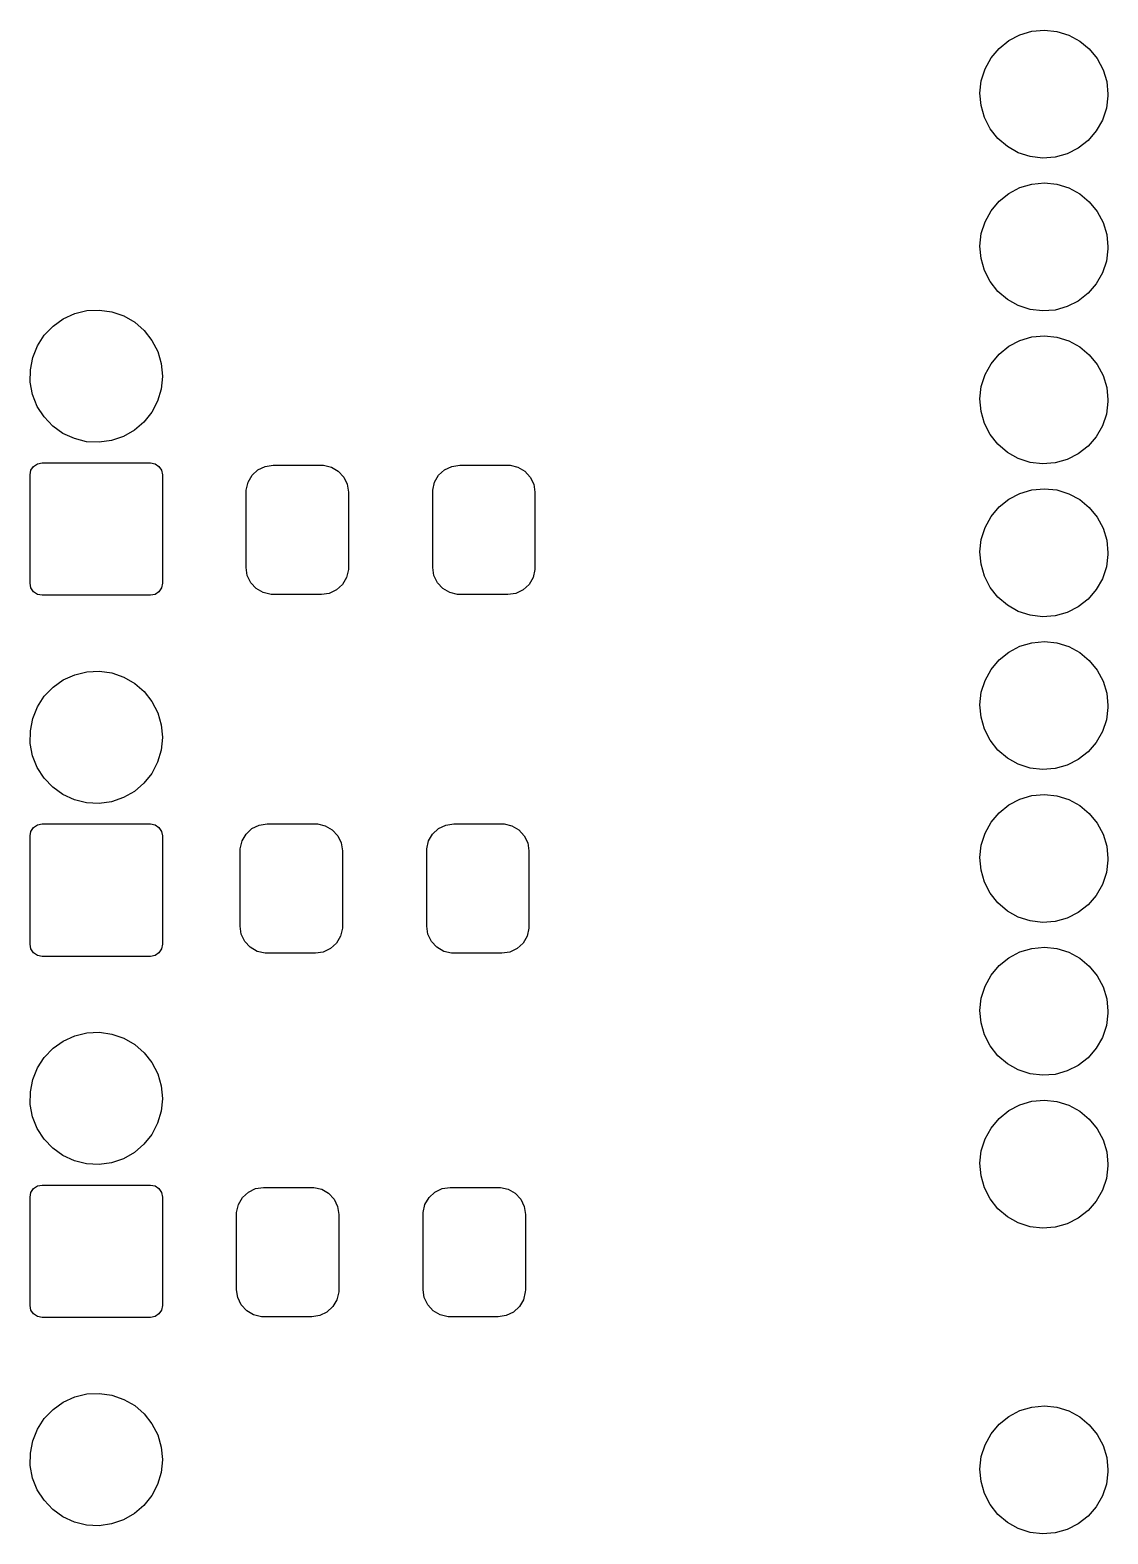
# Model space of a CAD drawing. Extents: x 10 to 584, y -410 to -10.
# Drawn here: x 298.82 to 316.73, y -105.77 to -80.79 of the extents above; entities that cross this region are included whole.
import ezdxf

# ---------------------------------------------------------------- set-up
doc = ezdxf.new("R2010")
doc.units = 0
doc.layers.add('BLACK', color=7, linetype='CONTINUOUS')

msp = doc.modelspace()

# ---------------------------------------------------------------- linework, layer by layer
at = {"layer": 'BLACK', "linetype": 'CONTINUOUS'}
for p, q in [((315.084, -80.9598), (315.268, -80.8636)), ((315.268, -80.8636), (315.467, -80.805)), ((315.467, -80.805), (315.674, -80.7862)), ((315.674, -80.7862), (315.881, -80.8079)), ((315.881, -80.8079), (316.079, -80.8693)), ((316.079, -80.8693), (316.261, -80.968)), ((314.789, -81.2489), (314.923, -81.0899)), ((314.923, -81.0899), (315.084, -80.9598)), ((316.261, -80.968), (316.421, -81.1004)), ((316.421, -81.1004), (316.553, -81.2612)), ((314.626, -81.6287), (314.689, -81.4308)), ((314.689, -81.4308), (314.789, -81.2489)), ((316.553, -81.2612), (316.65, -81.4445)), ((316.65, -81.4445), (316.71, -81.6432)), ((314.603, -81.8349), (314.626, -81.6287)), ((316.71, -81.6432), (316.73, -81.8498)), ((314.621, -82.0418), (314.603, -81.8349)), ((316.73, -81.8795), (316.704, -82.0854)), ((316.73, -81.8498), (316.73, -81.8795)), ((314.678, -82.2413), (314.621, -82.0418)), ((316.704, -82.0854), (316.638, -82.2824)), ((314.773, -82.426), (314.678, -82.2413)), ((314.902, -82.5886), (314.773, -82.426)), ((316.638, -82.2824), (316.536, -82.4629)), ((315.06, -82.7232), (314.902, -82.5886)), ((316.4, -82.62), (316.237, -82.7478)), ((316.536, -82.4629), (316.4, -82.62)), ((315.241, -82.8244), (315.06, -82.7232)), ((315.438, -82.8886), (315.241, -82.8244)), ((315.644, -82.9132), (315.438, -82.8886)), ((315.851, -82.8972), (315.644, -82.9132)), ((316.051, -82.8414), (315.851, -82.8972)), ((316.237, -82.7478), (316.051, -82.8414)), ((315.084, -83.4998), (315.268, -83.4036)), ((315.268, -83.4036), (315.467, -83.345)), ((315.467, -83.345), (315.674, -83.3262)), ((315.674, -83.3262), (315.881, -83.3479)), ((315.881, -83.3479), (316.079, -83.4093)), ((316.079, -83.4093), (316.261, -83.508)), ((314.789, -83.7889), (314.923, -83.6299)), ((314.923, -83.6299), (315.084, -83.4998)), ((316.261, -83.508), (316.421, -83.6404)), ((316.421, -83.6404), (316.553, -83.8012)), ((314.689, -83.9708), (314.789, -83.7889)), ((316.553, -83.8012), (316.65, -83.9845)), ((314.603, -84.3749), (314.626, -84.1687)), ((314.626, -84.1687), (314.689, -83.9708)), ((316.65, -83.9845), (316.71, -84.1832)), ((316.71, -84.1832), (316.73, -84.3898)), ((314.621, -84.5818), (314.603, -84.3749)), ((316.73, -84.4195), (316.704, -84.6254)), ((316.73, -84.3898), (316.73, -84.4195)), ((314.678, -84.7813), (314.621, -84.5818)), ((316.704, -84.6254), (316.638, -84.8224)), ((314.773, -84.966), (314.678, -84.7813)), ((316.638, -84.8224), (316.536, -85.0029)), ((314.902, -85.1286), (314.773, -84.966)), ((315.06, -85.2632), (314.902, -85.1286)), ((316.4, -85.16), (316.237, -85.2878)), ((316.536, -85.0029), (316.4, -85.16)), ((299.561, -85.4967), (299.765, -85.4478)), ((299.765, -85.4478), (299.973, -85.4381)), ((299.973, -85.4381), (300.18, -85.4681)), ((315.241, -85.3644), (315.06, -85.2632)), ((315.438, -85.4286), (315.241, -85.3644)), ((315.644, -85.4532), (315.438, -85.4286)), ((315.851, -85.4372), (315.644, -85.4532)), ((316.051, -85.3814), (315.851, -85.4372)), ((316.237, -85.2878), (316.051, -85.3814)), ((299.056, -85.855), (299.201, -85.7041)), ((299.201, -85.7041), (299.371, -85.5832)), ((299.371, -85.5832), (299.561, -85.4967)), ((300.18, -85.4681), (300.378, -85.5366)), ((300.378, -85.5366), (300.558, -85.6413)), ((300.558, -85.6413), (300.716, -85.7782)), ((298.943, -86.0306), (299.056, -85.855)), ((300.716, -85.7782), (300.845, -85.9425)), ((300.845, -85.9425), (300.941, -86.1283)), ((315.084, -86.0398), (315.268, -85.9436)), ((315.268, -85.9436), (315.467, -85.885)), ((315.467, -85.885), (315.674, -85.8662)), ((315.674, -85.8662), (315.881, -85.8879)), ((315.881, -85.8879), (316.079, -85.9493)), ((316.079, -85.9493), (316.261, -86.048)), ((298.865, -86.2244), (298.943, -86.0306)), ((300.941, -86.1283), (301, -86.3288)), ((314.789, -86.3289), (314.923, -86.1699)), ((314.923, -86.1699), (315.084, -86.0398)), ((316.261, -86.048), (316.421, -86.1804)), ((316.421, -86.1804), (316.553, -86.3412)), ((298.824, -86.6384), (298.825, -86.4295)), ((298.825, -86.4295), (298.865, -86.2244)), ((301, -86.3288), (301.02, -86.5368)), ((314.689, -86.5108), (314.789, -86.3289)), ((316.553, -86.3412), (316.65, -86.5245)), ((298.863, -86.8437), (298.824, -86.6384)), ((301.02, -86.5426), (300.999, -86.7505)), ((301.02, -86.5368), (301.02, -86.5426)), ((314.626, -86.7087), (314.689, -86.5108)), ((316.65, -86.5245), (316.71, -86.7232)), ((298.94, -87.0379), (298.863, -86.8437)), ((300.939, -86.9506), (300.842, -87.1359)), ((300.999, -86.7505), (300.939, -86.9506)), ((314.603, -86.9149), (314.626, -86.7087)), ((314.621, -87.1218), (314.603, -86.9149)), ((316.71, -86.7232), (316.73, -86.9298)), ((316.73, -86.9298), (316.73, -86.9595)), ((299.053, -87.214), (298.94, -87.0379)), ((300.842, -87.1359), (300.712, -87.2995)), ((314.678, -87.3213), (314.621, -87.1218)), ((316.704, -87.1654), (316.638, -87.3624)), ((316.73, -86.9595), (316.704, -87.1654)), ((299.196, -87.3657), (299.053, -87.214)), ((299.366, -87.4875), (299.196, -87.3657)), ((300.554, -87.4357), (300.372, -87.5393)), ((300.712, -87.2995), (300.554, -87.4357)), ((314.773, -87.506), (314.678, -87.3213)), ((316.638, -87.3624), (316.536, -87.5429)), ((299.556, -87.575), (299.366, -87.4875)), ((299.759, -87.625), (299.556, -87.575)), ((299.968, -87.6358), (299.759, -87.625)), ((300.175, -87.6069), (299.968, -87.6358)), ((300.372, -87.5393), (300.175, -87.6069)), ((314.902, -87.6686), (314.773, -87.506)), ((315.06, -87.8032), (314.902, -87.6686)), ((316.4, -87.7), (316.237, -87.8278)), ((316.536, -87.5429), (316.4, -87.7)), ((315.241, -87.9044), (315.06, -87.8032)), ((315.438, -87.9686), (315.241, -87.9044)), ((316.051, -87.9214), (315.851, -87.9772)), ((316.237, -87.8278), (316.051, -87.9214)), ((298.82, -88.1768), (298.835, -88.1003)), ((298.82, -89.9768), (298.82, -88.1768)), ((298.835, -88.1003), (298.878, -88.0354)), ((298.878, -88.0354), (298.943, -87.992)), ((298.943, -87.992), (299.02, -87.9768)), ((299.02, -87.9768), (300.82, -87.9768)), ((300.82, -87.9768), (300.896, -87.992)), ((300.896, -87.992), (300.961, -88.0354)), ((300.961, -88.0354), (301.004, -88.1003)), ((301.004, -88.1003), (301.02, -88.1768)), ((301.02, -88.1768), (301.02, -89.9768)), ((302.442, -88.2993), (302.509, -88.1836)), ((302.509, -88.1836), (302.607, -88.0928)), ((302.607, -88.0928), (302.728, -88.0349)), ((302.728, -88.0349), (302.86, -88.015)), ((302.86, -88.015), (303.66, -88.015)), ((303.66, -88.015), (303.695, -88.0164)), ((303.695, -88.0164), (303.826, -88.0466)), ((303.826, -88.0466), (303.941, -88.1138)), ((303.941, -88.1138), (304.032, -88.2121)), ((305.542, -88.2993), (305.609, -88.1836)), ((305.609, -88.1836), (305.707, -88.0928)), ((305.707, -88.0928), (305.828, -88.0349)), ((305.828, -88.0349), (305.96, -88.015)), ((305.96, -88.015), (306.76, -88.015)), ((306.76, -88.015), (306.795, -88.0164)), ((306.795, -88.0164), (306.926, -88.0466)), ((306.926, -88.0466), (307.041, -88.1138)), ((307.041, -88.1138), (307.132, -88.2121)), ((315.644, -87.9932), (315.438, -87.9686)), ((315.851, -87.9772), (315.644, -87.9932)), ((302.41, -88.465), (302.411, -88.4297)), ((302.411, -88.4297), (302.442, -88.2993)), ((304.032, -88.2121), (304.09, -88.3327)), ((304.09, -88.3327), (304.11, -88.465)), ((305.51, -88.465), (305.511, -88.4297)), ((305.511, -88.4297), (305.542, -88.2993)), ((307.132, -88.2121), (307.19, -88.3327)), ((307.19, -88.3327), (307.21, -88.465)), ((315.268, -88.4836), (315.467, -88.425)), ((315.467, -88.425), (315.674, -88.4062)), ((315.674, -88.4062), (315.881, -88.4279)), ((315.881, -88.4279), (316.079, -88.4893)), ((302.41, -89.715), (302.41, -88.465)), ((304.11, -88.465), (304.11, -89.715)), ((305.51, -89.715), (305.51, -88.465)), ((307.21, -88.465), (307.21, -89.715)), ((314.923, -88.7099), (315.084, -88.5798)), ((315.084, -88.5798), (315.268, -88.4836)), ((316.079, -88.4893), (316.261, -88.588)), ((316.261, -88.588), (316.421, -88.7204)), ((314.689, -89.0508), (314.789, -88.8689)), ((314.789, -88.8689), (314.923, -88.7099)), ((316.421, -88.7204), (316.553, -88.8812)), ((316.553, -88.8812), (316.65, -89.0645)), ((314.626, -89.2487), (314.689, -89.0508)), ((316.65, -89.0645), (316.71, -89.2632)), ((314.603, -89.4549), (314.626, -89.2487)), ((316.71, -89.2632), (316.73, -89.4698)), ((314.621, -89.6618), (314.603, -89.4549)), ((314.678, -89.8613), (314.621, -89.6618)), ((316.73, -89.4995), (316.704, -89.7054)), ((316.73, -89.4698), (316.73, -89.4995)), ((302.43, -89.8473), (302.41, -89.715)), ((302.488, -89.9679), (302.43, -89.8473)), ((304.078, -89.8807), (304.011, -89.9964)), ((304.109, -89.7503), (304.078, -89.8807)), ((304.11, -89.715), (304.109, -89.7503)), ((305.53, -89.8473), (305.51, -89.715)), ((305.588, -89.9679), (305.53, -89.8473)), ((307.178, -89.8807), (307.111, -89.9964)), ((307.209, -89.7503), (307.178, -89.8807)), ((307.21, -89.715), (307.209, -89.7503)), ((314.773, -90.046), (314.678, -89.8613)), ((316.638, -89.9024), (316.536, -90.0829)), ((316.704, -89.7054), (316.638, -89.9024)), ((298.835, -90.0533), (298.82, -89.9768)), ((298.878, -90.1182), (298.835, -90.0533)), ((298.943, -90.1616), (298.878, -90.1182)), ((299.02, -90.1768), (298.943, -90.1616)), ((300.82, -90.1768), (299.02, -90.1768)), ((300.896, -90.1616), (300.82, -90.1768)), ((300.961, -90.1182), (300.896, -90.1616)), ((301.004, -90.0533), (300.961, -90.1182)), ((301.02, -89.9768), (301.004, -90.0533)), ((302.579, -90.0662), (302.488, -89.9679)), ((302.694, -90.1334), (302.579, -90.0662)), ((302.825, -90.1636), (302.694, -90.1334)), ((302.86, -90.165), (302.825, -90.1636)), ((303.66, -90.165), (302.86, -90.165)), ((303.792, -90.1451), (303.66, -90.165)), ((303.913, -90.0872), (303.792, -90.1451)), ((304.011, -89.9964), (303.913, -90.0872)), ((305.679, -90.0662), (305.588, -89.9679)), ((305.794, -90.1334), (305.679, -90.0662)), ((305.925, -90.1636), (305.794, -90.1334)), ((305.96, -90.165), (305.925, -90.1636)), ((306.76, -90.165), (305.96, -90.165)), ((306.892, -90.1451), (306.76, -90.165)), ((307.013, -90.0872), (306.892, -90.1451)), ((307.111, -89.9964), (307.013, -90.0872)), ((314.902, -90.2086), (314.773, -90.046)), ((316.536, -90.0829), (316.4, -90.24)), ((315.06, -90.3432), (314.902, -90.2086)), ((315.241, -90.4444), (315.06, -90.3432)), ((315.438, -90.5086), (315.241, -90.4444)), ((316.237, -90.3678), (316.051, -90.4614)), ((316.4, -90.24), (316.237, -90.3678)), ((315.644, -90.5332), (315.438, -90.5086)), ((315.851, -90.5172), (315.644, -90.5332)), ((316.051, -90.4614), (315.851, -90.5172)), ((315.467, -90.965), (315.674, -90.9462)), ((315.674, -90.9462), (315.881, -90.9679)), ((314.923, -91.2499), (315.084, -91.1198)), ((315.084, -91.1198), (315.268, -91.0236)), ((315.268, -91.0236), (315.467, -90.965)), ((315.881, -90.9679), (316.079, -91.0293)), ((316.079, -91.0293), (316.261, -91.128)), ((316.261, -91.128), (316.421, -91.2604)), ((299.561, -91.4967), (299.765, -91.4478)), ((299.765, -91.4478), (299.973, -91.4381)), ((299.973, -91.4381), (300.18, -91.4681)), ((314.689, -91.5908), (314.789, -91.4089)), ((314.789, -91.4089), (314.923, -91.2499)), ((316.421, -91.2604), (316.553, -91.4212)), ((316.553, -91.4212), (316.65, -91.6045)), ((299.201, -91.7041), (299.371, -91.5832)), ((299.371, -91.5832), (299.561, -91.4967)), ((300.18, -91.4681), (300.378, -91.5366)), ((300.378, -91.5366), (300.558, -91.6413)), ((300.558, -91.6413), (300.716, -91.7782)), ((314.626, -91.7887), (314.689, -91.5908)), ((316.65, -91.6045), (316.71, -91.8032)), ((298.943, -92.0306), (299.056, -91.855)), ((299.056, -91.855), (299.201, -91.7041)), ((300.716, -91.7782), (300.845, -91.9425)), ((300.845, -91.9425), (300.941, -92.1283)), ((314.603, -91.995), (314.626, -91.7887)), ((316.71, -91.8032), (316.73, -92.0098)), ((298.865, -92.2244), (298.943, -92.0306)), ((300.941, -92.1283), (301, -92.3288)), ((314.621, -92.2018), (314.603, -91.995)), ((316.73, -92.0395), (316.704, -92.2454)), ((316.73, -92.0098), (316.73, -92.0395)), ((298.824, -92.6384), (298.825, -92.4295)), ((298.825, -92.4295), (298.865, -92.2244)), ((301, -92.3288), (301.02, -92.5368)), ((314.678, -92.4013), (314.621, -92.2018)), ((314.773, -92.586), (314.678, -92.4013)), ((316.638, -92.4424), (316.536, -92.6229)), ((316.704, -92.2454), (316.638, -92.4424)), ((298.863, -92.8437), (298.824, -92.6384)), ((301.02, -92.5426), (300.999, -92.7505)), ((301.02, -92.5368), (301.02, -92.5426)), ((314.902, -92.7486), (314.773, -92.586)), ((316.536, -92.6229), (316.4, -92.78)), ((298.94, -93.0379), (298.863, -92.8437)), ((300.939, -92.9506), (300.842, -93.1359)), ((300.999, -92.7505), (300.939, -92.9506)), ((315.06, -92.8832), (314.902, -92.7486)), ((315.241, -92.9844), (315.06, -92.8832)), ((316.237, -92.9078), (316.051, -93.0014)), ((316.4, -92.78), (316.237, -92.9078)), ((299.053, -93.214), (298.94, -93.0379)), ((300.842, -93.1359), (300.712, -93.2995)), ((315.438, -93.0486), (315.241, -92.9844)), ((315.644, -93.0732), (315.438, -93.0486)), ((315.851, -93.0572), (315.644, -93.0732)), ((316.051, -93.0014), (315.851, -93.0572)), ((299.196, -93.3657), (299.053, -93.214)), ((299.366, -93.4875), (299.196, -93.3657)), ((300.554, -93.4357), (300.372, -93.5393)), ((300.712, -93.2995), (300.554, -93.4357)), ((299.556, -93.575), (299.366, -93.4875)), ((299.759, -93.625), (299.556, -93.575)), ((299.968, -93.6358), (299.759, -93.625)), ((300.175, -93.6069), (299.968, -93.6358)), ((300.372, -93.5393), (300.175, -93.6069)), ((314.923, -93.7899), (315.084, -93.6598)), ((315.084, -93.6598), (315.268, -93.5636)), ((315.268, -93.5636), (315.467, -93.505)), ((315.467, -93.505), (315.674, -93.4862)), ((315.674, -93.4862), (315.881, -93.5079)), ((315.881, -93.5079), (316.079, -93.5693)), ((316.079, -93.5693), (316.261, -93.668)), ((316.261, -93.668), (316.421, -93.8004)), ((314.689, -94.1308), (314.789, -93.9489)), ((314.789, -93.9489), (314.923, -93.7899)), ((316.421, -93.8004), (316.553, -93.9612)), ((298.82, -94.1768), (298.835, -94.1003)), ((298.82, -95.9768), (298.82, -94.1768)), ((298.835, -94.1003), (298.878, -94.0354)), ((298.878, -94.0354), (298.943, -93.992)), ((298.943, -93.992), (299.02, -93.9768)), ((299.02, -93.9768), (300.82, -93.9768)), ((300.82, -93.9768), (300.896, -93.992)), ((300.896, -93.992), (300.961, -94.0354)), ((300.961, -94.0354), (301.004, -94.1003)), ((301.004, -94.1003), (301.02, -94.1768)), ((301.02, -94.1768), (301.02, -95.9768)), ((302.342, -94.2593), (302.409, -94.1436)), ((302.409, -94.1436), (302.507, -94.0528)), ((302.507, -94.0528), (302.628, -93.9949)), ((302.628, -93.9949), (302.76, -93.975)), ((302.76, -93.975), (303.56, -93.975)), ((303.56, -93.975), (303.595, -93.9764)), ((303.595, -93.9764), (303.726, -94.0066)), ((303.726, -94.0066), (303.841, -94.0738)), ((303.841, -94.0738), (303.932, -94.1721)), ((303.932, -94.1721), (303.99, -94.2927)), ((305.442, -94.2593), (305.509, -94.1436)), ((305.509, -94.1436), (305.607, -94.0528)), ((305.607, -94.0528), (305.728, -93.9949)), ((305.728, -93.9949), (305.86, -93.975)), ((305.86, -93.975), (306.66, -93.975)), ((306.66, -93.975), (306.695, -93.9764)), ((306.695, -93.9764), (306.826, -94.0066)), ((306.826, -94.0066), (306.941, -94.0738)), ((306.941, -94.0738), (307.032, -94.1721)), ((307.032, -94.1721), (307.09, -94.2927)), ((314.626, -94.3287), (314.689, -94.1308)), ((316.553, -93.9612), (316.65, -94.1445)), ((316.65, -94.1445), (316.71, -94.3432)), ((302.31, -94.425), (302.311, -94.3897)), ((302.31, -95.675), (302.31, -94.425)), ((302.311, -94.3897), (302.342, -94.2593)), ((303.99, -94.2927), (304.01, -94.425)), ((304.01, -94.425), (304.01, -95.675)), ((305.41, -94.425), (305.411, -94.3897)), ((305.41, -95.675), (305.41, -94.425)), ((305.411, -94.3897), (305.442, -94.2593)), ((307.09, -94.2927), (307.11, -94.425)), ((307.11, -94.425), (307.11, -95.675)), ((314.603, -94.5349), (314.626, -94.3287)), ((316.71, -94.3432), (316.73, -94.5498)), ((314.621, -94.7418), (314.603, -94.5349)), ((316.73, -94.5795), (316.704, -94.7854)), ((316.73, -94.5498), (316.73, -94.5795)), ((314.678, -94.9413), (314.621, -94.7418)), ((314.773, -95.126), (314.678, -94.9413)), ((316.704, -94.7854), (316.638, -94.9824)), ((314.902, -95.2886), (314.773, -95.126)), ((316.536, -95.1629), (316.4, -95.32)), ((316.638, -94.9824), (316.536, -95.1629)), ((315.06, -95.4232), (314.902, -95.2886)), ((315.241, -95.5244), (315.06, -95.4232)), ((316.237, -95.4478), (316.051, -95.5414)), ((316.4, -95.32), (316.237, -95.4478)), ((302.33, -95.8073), (302.31, -95.675)), ((304.01, -95.675), (304.009, -95.7103)), ((305.43, -95.8073), (305.41, -95.675)), ((307.11, -95.675), (307.109, -95.7103)), ((315.438, -95.5886), (315.241, -95.5244)), ((315.644, -95.6132), (315.438, -95.5886)), ((315.851, -95.5972), (315.644, -95.6132)), ((316.051, -95.5414), (315.851, -95.5972)), ((302.388, -95.9279), (302.33, -95.8073)), ((302.479, -96.0262), (302.388, -95.9279)), ((303.978, -95.8407), (303.911, -95.9564)), ((304.009, -95.7103), (303.978, -95.8407)), ((305.488, -95.9279), (305.43, -95.8073)), ((305.579, -96.0262), (305.488, -95.9279)), ((307.078, -95.8407), (307.011, -95.9564)), ((307.109, -95.7103), (307.078, -95.8407)), ((298.835, -96.0533), (298.82, -95.9768)), ((298.878, -96.1182), (298.835, -96.0533)), ((298.943, -96.1616), (298.878, -96.1182)), ((299.02, -96.1768), (298.943, -96.1616)), ((300.82, -96.1768), (299.02, -96.1768)), ((300.896, -96.1616), (300.82, -96.1768)), ((300.961, -96.1182), (300.896, -96.1616)), ((301.004, -96.0533), (300.961, -96.1182)), ((301.02, -95.9768), (301.004, -96.0533)), ((302.594, -96.0934), (302.479, -96.0262)), ((302.725, -96.1236), (302.594, -96.0934)), ((302.76, -96.125), (302.725, -96.1236)), ((303.56, -96.125), (302.76, -96.125)), ((303.692, -96.1051), (303.56, -96.125)), ((303.813, -96.0472), (303.692, -96.1051)), ((303.911, -95.9564), (303.813, -96.0472)), ((305.694, -96.0934), (305.579, -96.0262)), ((305.825, -96.1236), (305.694, -96.0934)), ((305.86, -96.125), (305.825, -96.1236)), ((306.66, -96.125), (305.86, -96.125)), ((306.792, -96.1051), (306.66, -96.125)), ((306.913, -96.0472), (306.792, -96.1051)), ((307.011, -95.9564), (306.913, -96.0472)), ((315.084, -96.1998), (315.268, -96.1036)), ((315.268, -96.1036), (315.467, -96.045)), ((315.467, -96.045), (315.674, -96.0262)), ((315.674, -96.0262), (315.881, -96.0479)), ((315.881, -96.0479), (316.079, -96.1093)), ((316.079, -96.1093), (316.261, -96.208)), ((314.789, -96.4889), (314.923, -96.3299)), ((314.923, -96.3299), (315.084, -96.1998)), ((316.261, -96.208), (316.421, -96.3404)), ((316.421, -96.3404), (316.553, -96.5012)), ((314.626, -96.8687), (314.689, -96.6708)), ((314.689, -96.6708), (314.789, -96.4889)), ((316.553, -96.5012), (316.65, -96.6845)), ((316.65, -96.6845), (316.71, -96.8832)), ((314.603, -97.075), (314.626, -96.8687)), ((316.71, -96.8832), (316.73, -97.0898)), ((314.621, -97.2818), (314.603, -97.075)), ((316.73, -97.1195), (316.704, -97.3254)), ((316.73, -97.0898), (316.73, -97.1195)), ((299.561, -97.4967), (299.765, -97.4478)), ((299.765, -97.4478), (299.973, -97.4381)), ((299.973, -97.4381), (300.18, -97.4681)), ((314.678, -97.4813), (314.621, -97.2818)), ((316.704, -97.3254), (316.638, -97.5224)), ((299.201, -97.7041), (299.371, -97.5832)), ((299.371, -97.5832), (299.561, -97.4967)), ((300.18, -97.4681), (300.378, -97.5366)), ((300.378, -97.5366), (300.558, -97.6413)), ((300.558, -97.6413), (300.716, -97.7782)), ((314.773, -97.666), (314.678, -97.4813)), ((314.902, -97.8286), (314.773, -97.666)), ((316.638, -97.5224), (316.536, -97.7029)), ((298.943, -98.0306), (299.056, -97.855)), ((299.056, -97.855), (299.201, -97.7041)), ((300.716, -97.7782), (300.845, -97.9425)), ((300.845, -97.9425), (300.941, -98.1283)), ((315.06, -97.9632), (314.902, -97.8286)), ((316.4, -97.86), (316.237, -97.9878)), ((316.536, -97.7029), (316.4, -97.86)), ((298.865, -98.2244), (298.943, -98.0306)), ((300.941, -98.1283), (301, -98.3288)), ((315.241, -98.0644), (315.06, -97.9632)), ((315.438, -98.1286), (315.241, -98.0644)), ((315.644, -98.1532), (315.438, -98.1286)), ((315.851, -98.1372), (315.644, -98.1532)), ((316.051, -98.0814), (315.851, -98.1372)), ((316.237, -97.9878), (316.051, -98.0814)), ((298.824, -98.6384), (298.825, -98.4295)), ((298.825, -98.4295), (298.865, -98.2244)), ((301, -98.3288), (301.02, -98.5368)), ((298.863, -98.8437), (298.824, -98.6384)), ((301.02, -98.5426), (300.999, -98.7505)), ((301.02, -98.5368), (301.02, -98.5426)), ((315.084, -98.7398), (315.268, -98.6436)), ((315.268, -98.6436), (315.467, -98.585)), ((315.467, -98.585), (315.674, -98.5662)), ((315.674, -98.5662), (315.881, -98.5879)), ((315.881, -98.5879), (316.079, -98.6493)), ((316.079, -98.6493), (316.261, -98.748)), ((298.94, -99.0379), (298.863, -98.8437)), ((300.999, -98.7505), (300.939, -98.9506)), ((314.789, -99.0289), (314.923, -98.8699)), ((314.923, -98.8699), (315.084, -98.7398)), ((316.261, -98.748), (316.421, -98.8804)), ((316.421, -98.8804), (316.553, -99.0412)), ((299.053, -99.214), (298.94, -99.0379)), ((300.842, -99.1359), (300.712, -99.2995)), ((300.939, -98.9506), (300.842, -99.1359)), ((314.689, -99.2108), (314.789, -99.0289)), ((316.553, -99.0412), (316.65, -99.2245)), ((299.196, -99.3657), (299.053, -99.214)), ((299.366, -99.4875), (299.196, -99.3657)), ((300.554, -99.4357), (300.372, -99.5393)), ((300.712, -99.2995), (300.554, -99.4357)), ((314.603, -99.6149), (314.626, -99.4087)), ((314.626, -99.4087), (314.689, -99.2108)), ((316.65, -99.2245), (316.71, -99.4232)), ((316.71, -99.4232), (316.73, -99.6298)), ((299.556, -99.575), (299.366, -99.4875)), ((299.759, -99.625), (299.556, -99.575)), ((299.968, -99.6358), (299.759, -99.625)), ((300.175, -99.6069), (299.968, -99.6358)), ((300.372, -99.5393), (300.175, -99.6069)), ((314.621, -99.8218), (314.603, -99.6149)), ((316.73, -99.6595), (316.704, -99.8654)), ((316.73, -99.6298), (316.73, -99.6595)), ((314.678, -100.021), (314.621, -99.8218)), ((316.704, -99.8654), (316.638, -100.062)), ((298.82, -100.177), (298.835, -100.1)), ((298.82, -101.977), (298.82, -100.177)), ((298.835, -100.1), (298.878, -100.035)), ((298.878, -100.035), (298.943, -99.992)), ((298.943, -99.992), (299.02, -99.9768)), ((299.02, -99.9768), (300.82, -99.9768)), ((300.82, -99.9768), (300.896, -99.992)), ((300.896, -99.992), (300.961, -100.035)), ((300.961, -100.035), (301.004, -100.1)), ((301.004, -100.1), (301.02, -100.177)), ((301.02, -100.177), (301.02, -101.977)), ((302.282, -100.299), (302.349, -100.184)), ((302.349, -100.184), (302.447, -100.093)), ((302.447, -100.093), (302.568, -100.035)), ((302.568, -100.035), (302.7, -100.015)), ((302.7, -100.015), (303.5, -100.015)), ((303.5, -100.015), (303.535, -100.016)), ((303.535, -100.016), (303.666, -100.047)), ((303.666, -100.047), (303.781, -100.114)), ((303.781, -100.114), (303.872, -100.212)), ((305.382, -100.299), (305.449, -100.184)), ((305.449, -100.184), (305.547, -100.093)), ((305.547, -100.093), (305.668, -100.035)), ((305.668, -100.035), (305.8, -100.015)), ((305.8, -100.015), (306.6, -100.015)), ((306.6, -100.015), (306.635, -100.016)), ((306.635, -100.016), (306.766, -100.047)), ((306.766, -100.047), (306.881, -100.114)), ((306.881, -100.114), (306.972, -100.212)), ((314.773, -100.206), (314.678, -100.021)), ((316.638, -100.062), (316.536, -100.243)), ((302.25, -100.465), (302.251, -100.43)), ((302.251, -100.43), (302.282, -100.299)), ((303.872, -100.212), (303.93, -100.333)), ((303.93, -100.333), (303.95, -100.465)), ((305.35, -100.465), (305.351, -100.43)), ((305.351, -100.43), (305.382, -100.299)), ((306.972, -100.212), (307.03, -100.333)), ((307.03, -100.333), (307.05, -100.465)), ((314.902, -100.369), (314.773, -100.206)), ((315.06, -100.503), (314.902, -100.369)), ((316.4, -100.4), (316.237, -100.528)), ((316.536, -100.243), (316.4, -100.4)), ((302.25, -101.715), (302.25, -100.465)), ((303.95, -100.465), (303.95, -101.715)), ((305.35, -101.715), (305.35, -100.465)), ((307.05, -100.465), (307.05, -101.715)), ((315.241, -100.604), (315.06, -100.503)), ((315.438, -100.669), (315.241, -100.604)), ((315.644, -100.693), (315.438, -100.669)), ((315.851, -100.677), (315.644, -100.693)), ((316.051, -100.621), (315.851, -100.677)), ((316.237, -100.528), (316.051, -100.621)), ((302.27, -101.847), (302.25, -101.715)), ((302.328, -101.968), (302.27, -101.847)), ((303.918, -101.881), (303.851, -101.996)), ((303.949, -101.75), (303.918, -101.881)), ((303.95, -101.715), (303.949, -101.75)), ((305.37, -101.847), (305.35, -101.715)), ((305.428, -101.968), (305.37, -101.847)), ((307.018, -101.881), (306.951, -101.996)), ((307.049, -101.75), (307.018, -101.881)), ((307.05, -101.715), (307.049, -101.75)), ((298.835, -102.053), (298.82, -101.977)), ((298.878, -102.118), (298.835, -102.053)), ((298.943, -102.162), (298.878, -102.118)), ((299.02, -102.177), (298.943, -102.162)), ((300.82, -102.177), (299.02, -102.177)), ((300.896, -102.162), (300.82, -102.177)), ((300.961, -102.118), (300.896, -102.162)), ((301.004, -102.053), (300.961, -102.118)), ((301.02, -101.977), (301.004, -102.053)), ((302.419, -102.066), (302.328, -101.968)), ((302.534, -102.133), (302.419, -102.066)), ((302.665, -102.164), (302.534, -102.133)), ((302.7, -102.165), (302.665, -102.164)), ((303.5, -102.165), (302.7, -102.165)), ((303.632, -102.145), (303.5, -102.165)), ((303.753, -102.087), (303.632, -102.145)), ((303.851, -101.996), (303.753, -102.087)), ((305.519, -102.066), (305.428, -101.968)), ((305.634, -102.133), (305.519, -102.066)), ((305.765, -102.164), (305.634, -102.133)), ((305.8, -102.165), (305.765, -102.164)), ((306.6, -102.165), (305.8, -102.165)), ((306.732, -102.145), (306.6, -102.165)), ((306.853, -102.087), (306.732, -102.145)), ((306.951, -101.996), (306.853, -102.087)), ((299.765, -103.448), (299.973, -103.438)), ((299.973, -103.438), (300.18, -103.468)), ((299.201, -103.704), (299.371, -103.583)), ((299.371, -103.583), (299.561, -103.497)), ((299.561, -103.497), (299.765, -103.448)), ((300.18, -103.468), (300.378, -103.537)), ((300.378, -103.537), (300.558, -103.641)), ((300.558, -103.641), (300.716, -103.778)), ((315.268, -103.724), (315.467, -103.665)), ((315.467, -103.665), (315.674, -103.646)), ((315.674, -103.646), (315.881, -103.668)), ((315.881, -103.668), (316.079, -103.729)), ((298.943, -104.031), (299.056, -103.855)), ((299.056, -103.855), (299.201, -103.704)), ((300.716, -103.778), (300.845, -103.943)), ((300.845, -103.943), (300.941, -104.128)), ((314.923, -103.95), (315.084, -103.82)), ((315.084, -103.82), (315.268, -103.724)), ((316.079, -103.729), (316.261, -103.828)), ((316.261, -103.828), (316.421, -103.96)), ((298.865, -104.224), (298.943, -104.031)), ((300.941, -104.128), (301, -104.329)), ((314.689, -104.291), (314.789, -104.109)), ((314.789, -104.109), (314.923, -103.95)), ((316.421, -103.96), (316.553, -104.121)), ((316.553, -104.121), (316.65, -104.304)), ((298.824, -104.638), (298.825, -104.429)), ((298.825, -104.429), (298.865, -104.224)), ((301, -104.329), (301.02, -104.537)), ((314.626, -104.489), (314.689, -104.291)), ((316.65, -104.304), (316.71, -104.503)), ((298.863, -104.844), (298.824, -104.638)), ((301.02, -104.543), (300.999, -104.75)), ((301.02, -104.537), (301.02, -104.543)), ((314.603, -104.695), (314.626, -104.489)), ((316.71, -104.503), (316.73, -104.71)), ((298.94, -105.038), (298.863, -104.844)), ((300.999, -104.75), (300.939, -104.951)), ((314.621, -104.902), (314.603, -104.695)), ((314.678, -105.101), (314.621, -104.902)), ((316.73, -104.739), (316.704, -104.945)), ((316.73, -104.71), (316.73, -104.739)), ((299.053, -105.214), (298.94, -105.038)), ((300.842, -105.136), (300.712, -105.3)), ((300.939, -104.951), (300.842, -105.136)), ((314.773, -105.286), (314.678, -105.101)), ((316.638, -105.142), (316.536, -105.323)), ((316.704, -104.945), (316.638, -105.142)), ((299.196, -105.366), (299.053, -105.214)), ((299.366, -105.488), (299.196, -105.366)), ((300.554, -105.436), (300.372, -105.539)), ((300.712, -105.3), (300.554, -105.436)), ((314.902, -105.449), (314.773, -105.286)), ((316.536, -105.323), (316.4, -105.48)), ((299.556, -105.575), (299.366, -105.488)), ((299.759, -105.625), (299.556, -105.575)), ((299.968, -105.636), (299.759, -105.625)), ((300.175, -105.607), (299.968, -105.636)), ((300.372, -105.539), (300.175, -105.607)), ((315.06, -105.583), (314.902, -105.449)), ((315.241, -105.684), (315.06, -105.583)), ((315.438, -105.749), (315.241, -105.684)), ((316.237, -105.608), (316.051, -105.701)), ((316.4, -105.48), (316.237, -105.608)), ((315.644, -105.773), (315.438, -105.749)), ((315.851, -105.757), (315.644, -105.773)), ((316.051, -105.701), (315.851, -105.757))]:
    msp.add_line(p, q, dxfattribs=at)

doc.saveas('drawing.dxf')
